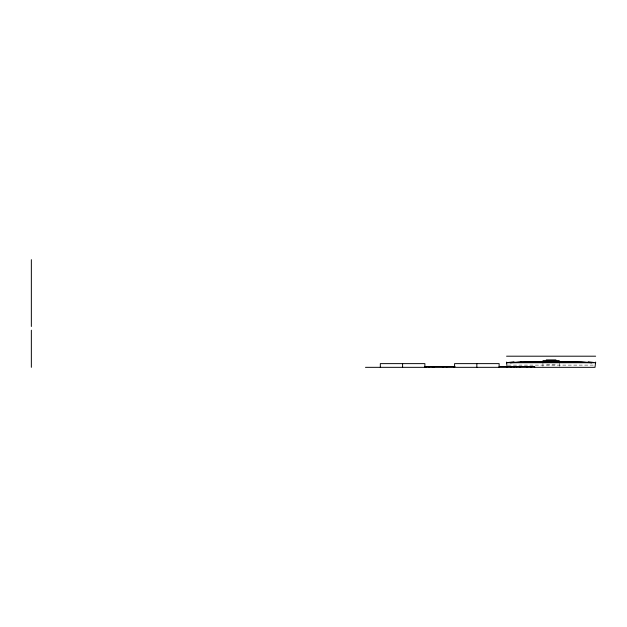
<?xml version="1.0" encoding="UTF-8"?>
<svg xmlns="http://www.w3.org/2000/svg" width="627" height="627" viewBox="0 0 627 627"><rect width="100%" height="100%" fill="white"/><g stroke="black" fill="none" stroke-linecap="round" stroke-linejoin="round"><path stroke-width="0.47" stroke-dasharray="3.13 2.35" d="M546.642 364.859L555.553 364.859M507.941 365.11L593.918 365.11M559.268 363.252L559.268 366.38M542.935 363.252L542.935 366.38"/><path stroke-width="0.94" d="M513.975 361.763L506.553 362.727L507.196 367.336M506.553 356.199L595.65 356.199M546.274 359.906L555.93 359.906M542.935 360.65L559.268 360.65M542.935 361.395L559.268 361.395M424.879 366.591L455.061 366.591M499.123 366.583L534.682 366.583L534.682 367.328M365.478 367.336L594.999 367.336L595.65 362.069M588.228 361.763L595.65 362.727L506.553 362.727L506.553 362.069M531.202 366.583L531.202 367.328M527.127 366.583L527.127 367.328M520.057 366.583L520.057 367.328M516.577 366.583L516.577 367.328M514.258 366.583L514.258 367.328M510.825 366.583L510.825 367.328M499.123 367.336L499.123 363.621L454.575 363.621L454.575 367.336M476.849 363.621L476.849 367.336M454.191 366.591L454.191 367.336M446.698 366.591L446.698 367.336M443.218 366.591L443.218 367.336M434.205 366.591L434.205 367.336M432.395 366.591L432.395 367.336M429.252 366.591L429.252 367.336M425.772 366.591L425.772 367.336M424.879 367.336L424.879 363.621L380.323 363.621L380.323 367.336M402.597 363.621L402.597 367.336M31.35 259.664L31.35 326.495M31.35 330.21L31.35 367.336M520.841 361.763L510.26 362.727A888.02 888.02 0 0 1 591.935 362.727L581.354 361.763L520.841 361.763"/></g></svg>
